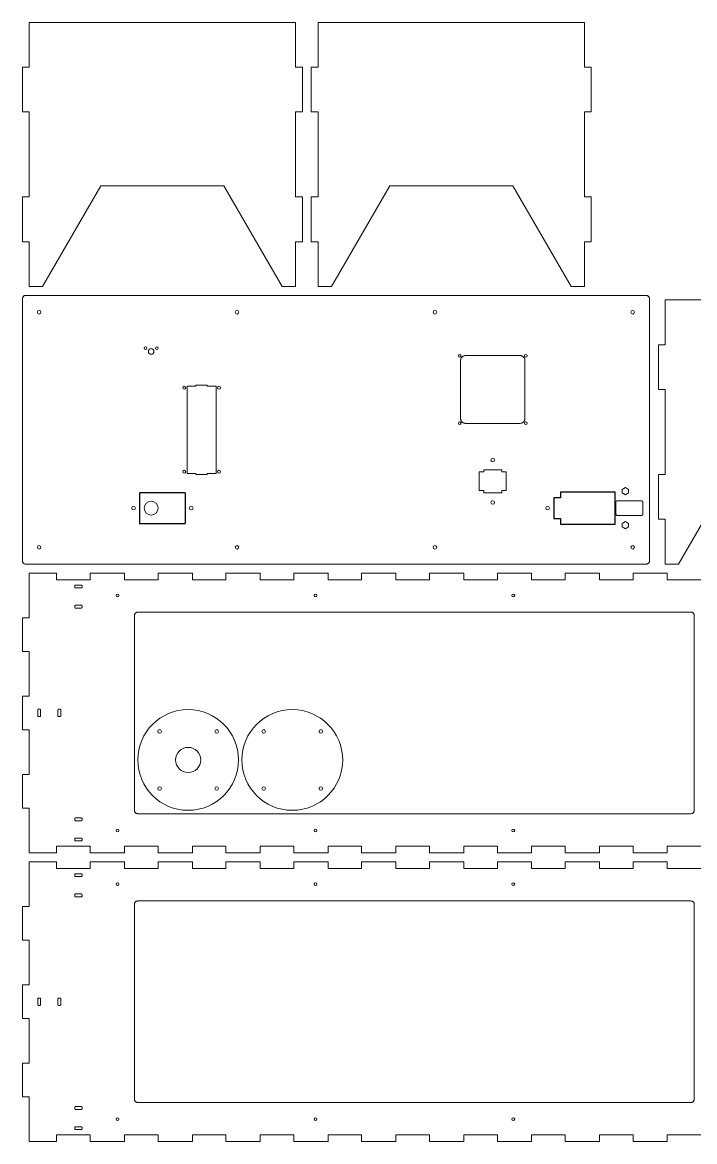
# Model space of a CAD drawing. Header units: millimetres. Extents: x 0 to 3016, y 0 to 1516.
# Drawn here: x 2016 to 2616, y 0 to 1000 of the extents above; entities that cross this region are included whole.
import ezdxf

# ---------------------------------------------------------------- set-up
doc = ezdxf.new("R2010")
doc.units = ezdxf.units.MM
doc.layers.add('CORTE', color=1, linetype='Continuous', lineweight=0)

msp = doc.modelspace()

# ---------------------------------------------------------------- linework, layer by layer
at = {"layer": 'CORTE'}
for points in [[(2022, 764), (2034, 764), (2086, 854), (2196, 854), (2248, 764), (2260, 764), (2260, 804), (2266, 804), (2266, 844), (2260, 844), (2260, 920), (2266, 920), (2266, 960), (2260, 960), (2260, 1000), (2022, 1000), (2022, 960), (2016, 960), (2016, 920), (2022, 920), (2022, 844), (2016, 844), (2016, 804), (2022, 804)], [(2280, 764), (2292, 764), (2344, 854), (2454, 854), (2506, 764), (2518, 764), (2518, 804), (2524, 804), (2524, 844), (2518, 844), (2518, 920), (2524, 920), (2524, 960), (2518, 960), (2518, 1000), (2280, 1000), (2280, 960), (2274, 960), (2274, 920), (2280, 920), (2280, 844), (2274, 844), (2274, 804), (2280, 804)], [(2576, 753), (2575.981137, 753.335893), (2575.924784, 753.667563), (2575.83165, 753.990837), (2575.702907, 754.301651), (2575.540173, 754.596096), (2575.345494, 754.870469), (2575.12132, 755.12132), (2574.870469, 755.345494), (2574.596096, 755.540173), (2574.301651, 755.702907), (2573.990837, 755.83165), (2573.667563, 755.924784), (2573.335893, 755.981137), (2573, 756), (2019, 756), (2018.664107, 755.981137), (2018.332437, 755.924784), (2018.009163, 755.83165), (2017.698349, 755.702907), (2017.403904, 755.540173), (2017.129531, 755.345494), (2016.87868, 755.12132), (2016.654506, 754.870469), (2016.459827, 754.596096), (2016.297093, 754.301651), (2016.16835, 753.990837), (2016.075216, 753.667563), (2016.018863, 753.335893), (2016, 753), (2016, 519), (2016.018863, 518.664107), (2016.075216, 518.332437), (2016.16835, 518.009163), (2016.297093, 517.698349), (2016.459827, 517.403904), (2016.654506, 517.129531), (2016.87868, 516.87868), (2017.129531, 516.654506), (2017.403904, 516.459827), (2017.698349, 516.297093), (2018.009163, 516.16835), (2018.332437, 516.075216), (2018.664107, 516.018863), (2019, 516), (2573, 516), (2573.335893, 516.018863), (2573.667563, 516.075216), (2573.990837, 516.16835), (2574.301651, 516.297093), (2574.596096, 516.459827), (2574.870469, 516.654506), (2575.12132, 516.87868), (2575.345494, 517.129531), (2575.540173, 517.403904), (2575.702907, 517.698349), (2575.83165, 518.009163), (2575.924784, 518.332437), (2575.981137, 518.664107), (2576, 519)], [(2590, 516), (2602, 516), (2654, 606), (2764, 606), (2816, 516), (2828, 516), (2828, 556), (2834, 556), (2834, 596), (2828, 596), (2828, 672), (2834, 672), (2834, 712), (2828, 712), (2828, 752), (2590, 752), (2590, 712), (2584, 712), (2584, 672), (2590, 672), (2590, 596), (2584, 596), (2584, 556), (2590, 556)], [(2464.75, 698), (2464.723277, 698.475849), (2464.643444, 698.945714), (2464.511504, 699.403686), (2464.329118, 699.844006), (2464.098578, 700.261136), (2463.822784, 700.649832), (2463.505204, 701.005204), (2463.149832, 701.322784), (2462.761136, 701.598578), (2462.344006, 701.829118), (2461.903686, 702.011504), (2461.445714, 702.143444), (2460.975849, 702.223277), (2460.5, 702.25), (2411.5, 702.25), (2411.024151, 702.223277), (2410.554286, 702.143444), (2410.096314, 702.011504), (2409.655994, 701.829118), (2409.238864, 701.598578), (2408.850168, 701.322784), (2408.494796, 701.005204), (2408.177216, 700.649832), (2407.901422, 700.261136), (2407.670882, 699.844006), (2407.488496, 699.403686), (2407.356556, 698.945714), (2407.276723, 698.475849), (2407.25, 698), (2407.25, 646), (2407.276723, 645.524151), (2407.356556, 645.054286), (2407.488496, 644.596314), (2407.670882, 644.155994), (2407.901422, 643.738864), (2408.177216, 643.350168), (2408.494796, 642.994796), (2408.850168, 642.677216), (2409.238864, 642.401422), (2409.655994, 642.170882), (2410.096314, 641.988496), (2410.554286, 641.856556), (2411.024151, 641.776723), (2411.5, 641.75), (2460.5, 641.75), (2460.975849, 641.776723), (2461.445714, 641.856556), (2461.903686, 641.988496), (2462.344006, 642.170882), (2462.761136, 642.401422), (2463.149832, 642.677216), (2463.505204, 642.994796), (2463.822784, 643.350168), (2464.098578, 643.738864), (2464.329118, 644.155994), (2464.511504, 644.596314), (2464.643444, 645.054286), (2464.723277, 645.524151), (2464.75, 646)], [(2181, 675), (2181, 676), (2171, 676), (2171, 675), (2163, 675), (2163, 597), (2171, 597), (2171, 596), (2181, 596), (2181, 597), (2189, 597), (2189, 675)], [(2444, 598.3), (2444, 600.3), (2428, 600.3), (2428, 598.3), (2424, 598.3), (2424, 581.7), (2428, 581.7), (2428, 579.7), (2444, 579.7), (2444, 581.7), (2448, 581.7), (2448, 598.3)], [(2557.2, 579.612287), (2557.2, 582.787713), (2554.45, 584.375426), (2551.7, 582.787713), (2551.7, 579.612287), (2554.45, 578.024574)], [(2570, 571.5), (2569.993712, 571.611964), (2569.974928, 571.722521), (2569.943883, 571.830279), (2569.900969, 571.933884), (2569.846724, 572.032032), (2569.781831, 572.12349), (2569.707107, 572.207107), (2569.62349, 572.281831), (2569.532032, 572.346724), (2569.433884, 572.400969), (2569.330279, 572.443883), (2569.222521, 572.474928), (2569.111964, 572.493712), (2569, 572.5), (2547, 572.5), (2546.888036, 572.493712), (2546.777479, 572.474928), (2546.669721, 572.443883), (2546.566116, 572.400969), (2546.467968, 572.346724), (2546.37651, 572.281831), (2546.292893, 572.207107), (2546.218169, 572.12349), (2546.153276, 572.032032), (2546.099031, 571.933884), (2546.056117, 571.830279), (2546.025072, 571.722521), (2546.006288, 571.611964), (2546, 571.5), (2546, 560.5), (2546.006288, 560.388036), (2546.025072, 560.277479), (2546.056117, 560.169721), (2546.099031, 560.066116), (2546.153276, 559.967968), (2546.218169, 559.87651), (2546.292893, 559.792893), (2546.37651, 559.718169), (2546.467968, 559.653276), (2546.566116, 559.599031), (2546.669721, 559.556117), (2546.777479, 559.525072), (2546.888036, 559.506288), (2547, 559.5), (2569, 559.5), (2569.111964, 559.506288), (2569.222521, 559.525072), (2569.330279, 559.556117), (2569.433884, 559.599031), (2569.532032, 559.653276), (2569.62349, 559.718169), (2569.707107, 559.792893), (2569.781831, 559.87651), (2569.846724, 559.967968), (2569.900969, 560.066116), (2569.943883, 560.169721), (2569.974928, 560.277479), (2569.993712, 560.388036), (2570, 560.5)], [(2557.2, 549.212287), (2557.2, 552.387713), (2554.45, 553.975426), (2551.7, 552.387713), (2551.7, 549.212287), (2554.45, 547.624574)], [(2069.25, 496.65), (2069.246227, 496.717179), (2069.234957, 496.783513), (2069.21633, 496.848167), (2069.190581, 496.91033), (2069.158035, 496.969219), (2069.119099, 497.024094), (2069.074264, 497.074264), (2069.024094, 497.119099), (2068.969219, 497.158035), (2068.91033, 497.190581), (2068.848167, 497.21633), (2068.783513, 497.234957), (2068.717179, 497.246227), (2068.65, 497.25), (2063.35, 497.25), (2063.282821, 497.246227), (2063.216487, 497.234957), (2063.151833, 497.21633), (2063.08967, 497.190581), (2063.030781, 497.158035), (2062.975906, 497.119099), (2062.925736, 497.074264), (2062.880901, 497.024094), (2062.841965, 496.969219), (2062.809419, 496.91033), (2062.78367, 496.848167), (2062.765043, 496.783513), (2062.753773, 496.717179), (2062.75, 496.65), (2062.75, 495.35), (2062.753773, 495.282821), (2062.765043, 495.216487), (2062.78367, 495.151833), (2062.809419, 495.08967), (2062.841965, 495.030781), (2062.880901, 494.975906), (2062.925736, 494.925736), (2062.975906, 494.880901), (2063.030781, 494.841965), (2063.08967, 494.809419), (2063.151833, 494.78367), (2063.216487, 494.765043), (2063.282821, 494.753773), (2063.35, 494.75), (2068.65, 494.75), (2068.717179, 494.753773), (2068.783513, 494.765043), (2068.848167, 494.78367), (2068.91033, 494.809419), (2068.969219, 494.841965), (2069.024094, 494.880901), (2069.074264, 494.925736), (2069.119099, 494.975906), (2069.158035, 495.030781), (2069.190581, 495.08967), (2069.21633, 495.151833), (2069.234957, 495.216487), (2069.246227, 495.282821), (2069.25, 495.35)], [(2069.25, 478.65), (2069.246227, 478.717179), (2069.234957, 478.783513), (2069.21633, 478.848167), (2069.190581, 478.91033), (2069.158035, 478.969219), (2069.119099, 479.024094), (2069.074264, 479.074264), (2069.024094, 479.119099), (2068.969219, 479.158035), (2068.91033, 479.190581), (2068.848167, 479.21633), (2068.783513, 479.234957), (2068.717179, 479.246227), (2068.65, 479.25), (2063.35, 479.25), (2063.282821, 479.246227), (2063.216487, 479.234957), (2063.151833, 479.21633), (2063.08967, 479.190581), (2063.030781, 479.158035), (2062.975906, 479.119099), (2062.925736, 479.074264), (2062.880901, 479.024094), (2062.841965, 478.969219), (2062.809419, 478.91033), (2062.78367, 478.848167), (2062.765043, 478.783513), (2062.753773, 478.717179), (2062.75, 478.65), (2062.75, 477.35), (2062.753773, 477.282821), (2062.765043, 477.216487), (2062.78367, 477.151833), (2062.809419, 477.08967), (2062.841965, 477.030781), (2062.880901, 476.975906), (2062.925736, 476.925736), (2062.975906, 476.880901), (2063.030781, 476.841965), (2063.08967, 476.809419), (2063.151833, 476.78367), (2063.216487, 476.765043), (2063.282821, 476.753773), (2063.35, 476.75), (2068.65, 476.75), (2068.717179, 476.753773), (2068.783513, 476.765043), (2068.848167, 476.78367), (2068.91033, 476.809419), (2068.969219, 476.841965), (2069.024094, 476.880901), (2069.074264, 476.925736), (2069.119099, 476.975906), (2069.158035, 477.030781), (2069.190581, 477.08967), (2069.21633, 477.151833), (2069.234957, 477.216487), (2069.246227, 477.282821), (2069.25, 477.35)], [(2616, 470), (2615.981137, 470.335893), (2615.924784, 470.667563), (2615.83165, 470.990837), (2615.702907, 471.301651), (2615.540173, 471.596096), (2615.345494, 471.870469), (2615.12132, 472.12132), (2614.870469, 472.345494), (2614.596096, 472.540173), (2614.301651, 472.702907), (2613.990837, 472.83165), (2613.667563, 472.924784), (2613.335893, 472.981137), (2613, 473), (2119, 473), (2118.664107, 472.981137), (2118.332437, 472.924784), (2118.009163, 472.83165), (2117.698349, 472.702907), (2117.403904, 472.540173), (2117.129531, 472.345494), (2116.87868, 472.12132), (2116.654506, 471.870469), (2116.459827, 471.596096), (2116.297093, 471.301651), (2116.16835, 470.990837), (2116.075216, 470.667563), (2116.018863, 470.335893), (2116, 470), (2116, 296), (2116.018863, 295.664107), (2116.075216, 295.332437), (2116.16835, 295.009163), (2116.297093, 294.698349), (2116.459827, 294.403904), (2116.654506, 294.129531), (2116.87868, 293.87868), (2117.129531, 293.654506), (2117.403904, 293.459827), (2117.698349, 293.297093), (2118.009163, 293.16835), (2118.332437, 293.075216), (2118.664107, 293.018863), (2119, 293), (2613, 293), (2613.335893, 293.018863), (2613.667563, 293.075216), (2613.990837, 293.16835), (2614.301651, 293.297093), (2614.596096, 293.459827), (2614.870469, 293.654506), (2615.12132, 293.87868), (2615.345494, 294.129531), (2615.540173, 294.403904), (2615.702907, 294.698349), (2615.83165, 295.009163), (2615.924784, 295.332437), (2615.981137, 295.664107), (2616, 296)], [(2032.25, 385.65), (2032.246227, 385.717179), (2032.234957, 385.783513), (2032.21633, 385.848167), (2032.190581, 385.91033), (2032.158035, 385.969219), (2032.119099, 386.024094), (2032.074264, 386.074264), (2032.024094, 386.119099), (2031.969219, 386.158035), (2031.91033, 386.190581), (2031.848167, 386.21633), (2031.783513, 386.234957), (2031.717179, 386.246227), (2031.65, 386.25), (2030.35, 386.25), (2030.282821, 386.246227), (2030.216487, 386.234957), (2030.151833, 386.21633), (2030.08967, 386.190581), (2030.030781, 386.158035), (2029.975906, 386.119099), (2029.925736, 386.074264), (2029.880901, 386.024094), (2029.841965, 385.969219), (2029.809419, 385.91033), (2029.78367, 385.848167), (2029.765043, 385.783513), (2029.753773, 385.717179), (2029.75, 385.65), (2029.75, 380.35), (2029.753773, 380.282821), (2029.765043, 380.216487), (2029.78367, 380.151833), (2029.809419, 380.08967), (2029.841965, 380.030781), (2029.880901, 379.975906), (2029.925736, 379.925736), (2029.975906, 379.880901), (2030.030781, 379.841965), (2030.08967, 379.809419), (2030.151833, 379.78367), (2030.216487, 379.765043), (2030.282821, 379.753773), (2030.35, 379.75), (2031.65, 379.75), (2031.717179, 379.753773), (2031.783513, 379.765043), (2031.848167, 379.78367), (2031.91033, 379.809419), (2031.969219, 379.841965), (2032.024094, 379.880901), (2032.074264, 379.925736), (2032.119099, 379.975906), (2032.158035, 380.030781), (2032.190581, 380.08967), (2032.21633, 380.151833), (2032.234957, 380.216487), (2032.246227, 380.282821), (2032.25, 380.35)], [(2050.25, 385.65), (2050.246227, 385.717179), (2050.234957, 385.783513), (2050.21633, 385.848167), (2050.190581, 385.91033), (2050.158035, 385.969219), (2050.119099, 386.024094), (2050.074264, 386.074264), (2050.024094, 386.119099), (2049.969219, 386.158035), (2049.91033, 386.190581), (2049.848167, 386.21633), (2049.783513, 386.234957), (2049.717179, 386.246227), (2049.65, 386.25), (2048.35, 386.25), (2048.282821, 386.246227), (2048.216487, 386.234957), (2048.151833, 386.21633), (2048.08967, 386.190581), (2048.030781, 386.158035), (2047.975906, 386.119099), (2047.925736, 386.074264), (2047.880901, 386.024094), (2047.841965, 385.969219), (2047.809419, 385.91033), (2047.78367, 385.848167), (2047.765043, 385.783513), (2047.753773, 385.717179), (2047.75, 385.65), (2047.75, 380.35), (2047.753773, 380.282821), (2047.765043, 380.216487), (2047.78367, 380.151833), (2047.809419, 380.08967), (2047.841965, 380.030781), (2047.880901, 379.975906), (2047.925736, 379.925736), (2047.975906, 379.880901), (2048.030781, 379.841965), (2048.08967, 379.809419), (2048.151833, 379.78367), (2048.216487, 379.765043), (2048.282821, 379.753773), (2048.35, 379.75), (2049.65, 379.75), (2049.717179, 379.753773), (2049.783513, 379.765043), (2049.848167, 379.78367), (2049.91033, 379.809419), (2049.969219, 379.841965), (2050.024094, 379.880901), (2050.074264, 379.925736), (2050.119099, 379.975906), (2050.158035, 380.030781), (2050.190581, 380.08967), (2050.21633, 380.151833), (2050.234957, 380.216487), (2050.246227, 380.282821), (2050.25, 380.35)], [(2069.25, 288.65), (2069.246227, 288.717179), (2069.234957, 288.783513), (2069.21633, 288.848167), (2069.190581, 288.91033), (2069.158035, 288.969219), (2069.119099, 289.024094), (2069.074264, 289.074264), (2069.024094, 289.119099), (2068.969219, 289.158035), (2068.91033, 289.190581), (2068.848167, 289.21633), (2068.783513, 289.234957), (2068.717179, 289.246227), (2068.65, 289.25), (2063.35, 289.25), (2063.282821, 289.246227), (2063.216487, 289.234957), (2063.151833, 289.21633), (2063.08967, 289.190581), (2063.030781, 289.158035), (2062.975906, 289.119099), (2062.925736, 289.074264), (2062.880901, 289.024094), (2062.841965, 288.969219), (2062.809419, 288.91033), (2062.78367, 288.848167), (2062.765043, 288.783513), (2062.753773, 288.717179), (2062.75, 288.65), (2062.75, 287.35), (2062.753773, 287.282821), (2062.765043, 287.216487), (2062.78367, 287.151833), (2062.809419, 287.08967), (2062.841965, 287.030781), (2062.880901, 286.975906), (2062.925736, 286.925736), (2062.975906, 286.880901), (2063.030781, 286.841965), (2063.08967, 286.809419), (2063.151833, 286.78367), (2063.216487, 286.765043), (2063.282821, 286.753773), (2063.35, 286.75), (2068.65, 286.75), (2068.717179, 286.753773), (2068.783513, 286.765043), (2068.848167, 286.78367), (2068.91033, 286.809419), (2068.969219, 286.841965), (2069.024094, 286.880901), (2069.074264, 286.925736), (2069.119099, 286.975906), (2069.158035, 287.030781), (2069.190581, 287.08967), (2069.21633, 287.151833), (2069.234957, 287.216487), (2069.246227, 287.282821), (2069.25, 287.35)], [(2069.25, 270.65), (2069.246227, 270.717179), (2069.234957, 270.783513), (2069.21633, 270.848167), (2069.190581, 270.91033), (2069.158035, 270.969219), (2069.119099, 271.024094), (2069.074264, 271.074264), (2069.024094, 271.119099), (2068.969219, 271.158035), (2068.91033, 271.190581), (2068.848167, 271.21633), (2068.783513, 271.234957), (2068.717179, 271.246227), (2068.65, 271.25), (2063.35, 271.25), (2063.282821, 271.246227), (2063.216487, 271.234957), (2063.151833, 271.21633), (2063.08967, 271.190581), (2063.030781, 271.158035), (2062.975906, 271.119099), (2062.925736, 271.074264), (2062.880901, 271.024094), (2062.841965, 270.969219), (2062.809419, 270.91033), (2062.78367, 270.848167), (2062.765043, 270.783513), (2062.753773, 270.717179), (2062.75, 270.65), (2062.75, 269.35), (2062.753773, 269.282821), (2062.765043, 269.216487), (2062.78367, 269.151833), (2062.809419, 269.08967), (2062.841965, 269.030781), (2062.880901, 268.975906), (2062.925736, 268.925736), (2062.975906, 268.880901), (2063.030781, 268.841965), (2063.08967, 268.809419), (2063.151833, 268.78367), (2063.216487, 268.765043), (2063.282821, 268.753773), (2063.35, 268.75), (2068.65, 268.75), (2068.717179, 268.753773), (2068.783513, 268.765043), (2068.848167, 268.78367), (2068.91033, 268.809419), (2068.969219, 268.841965), (2069.024094, 268.880901), (2069.074264, 268.925736), (2069.119099, 268.975906), (2069.158035, 269.030781), (2069.190581, 269.08967), (2069.21633, 269.151833), (2069.234957, 269.216487), (2069.246227, 269.282821), (2069.25, 269.35)], [(2069.25, 238.65), (2069.246227, 238.717179), (2069.234957, 238.783513), (2069.21633, 238.848167), (2069.190581, 238.91033), (2069.158035, 238.969219), (2069.119099, 239.024094), (2069.074264, 239.074264), (2069.024094, 239.119099), (2068.969219, 239.158035), (2068.91033, 239.190581), (2068.848167, 239.21633), (2068.783513, 239.234957), (2068.717179, 239.246227), (2068.65, 239.25), (2063.35, 239.25), (2063.282821, 239.246227), (2063.216487, 239.234957), (2063.151833, 239.21633), (2063.08967, 239.190581), (2063.030781, 239.158035), (2062.975906, 239.119099), (2062.925736, 239.074264), (2062.880901, 239.024094), (2062.841965, 238.969219), (2062.809419, 238.91033), (2062.78367, 238.848167), (2062.765043, 238.783513), (2062.753773, 238.717179), (2062.75, 238.65), (2062.75, 237.35), (2062.753773, 237.282821), (2062.765043, 237.216487), (2062.78367, 237.151833), (2062.809419, 237.08967), (2062.841965, 237.030781), (2062.880901, 236.975906), (2062.925736, 236.925736), (2062.975906, 236.880901), (2063.030781, 236.841965), (2063.08967, 236.809419), (2063.151833, 236.78367), (2063.216487, 236.765043), (2063.282821, 236.753773), (2063.35, 236.75), (2068.65, 236.75), (2068.717179, 236.753773), (2068.783513, 236.765043), (2068.848167, 236.78367), (2068.91033, 236.809419), (2068.969219, 236.841965), (2069.024094, 236.880901), (2069.074264, 236.925736), (2069.119099, 236.975906), (2069.158035, 237.030781), (2069.190581, 237.08967), (2069.21633, 237.151833), (2069.234957, 237.216487), (2069.246227, 237.282821), (2069.25, 237.35)], [(2069.25, 220.65), (2069.246227, 220.717179), (2069.234957, 220.783513), (2069.21633, 220.848167), (2069.190581, 220.91033), (2069.158035, 220.969219), (2069.119099, 221.024094), (2069.074264, 221.074264), (2069.024094, 221.119099), (2068.969219, 221.158035), (2068.91033, 221.190581), (2068.848167, 221.21633), (2068.783513, 221.234957), (2068.717179, 221.246227), (2068.65, 221.25), (2063.35, 221.25), (2063.282821, 221.246227), (2063.216487, 221.234957), (2063.151833, 221.21633), (2063.08967, 221.190581), (2063.030781, 221.158035), (2062.975906, 221.119099), (2062.925736, 221.074264), (2062.880901, 221.024094), (2062.841965, 220.969219), (2062.809419, 220.91033), (2062.78367, 220.848167), (2062.765043, 220.783513), (2062.753773, 220.717179), (2062.75, 220.65), (2062.75, 219.35), (2062.753773, 219.282821), (2062.765043, 219.216487), (2062.78367, 219.151833), (2062.809419, 219.08967), (2062.841965, 219.030781), (2062.880901, 218.975906), (2062.925736, 218.925736), (2062.975906, 218.880901), (2063.030781, 218.841965), (2063.08967, 218.809419), (2063.151833, 218.78367), (2063.216487, 218.765043), (2063.282821, 218.753773), (2063.35, 218.75), (2068.65, 218.75), (2068.717179, 218.753773), (2068.783513, 218.765043), (2068.848167, 218.78367), (2068.91033, 218.809419), (2068.969219, 218.841965), (2069.024094, 218.880901), (2069.074264, 218.925736), (2069.119099, 218.975906), (2069.158035, 219.030781), (2069.190581, 219.08967), (2069.21633, 219.151833), (2069.234957, 219.216487), (2069.246227, 219.282821), (2069.25, 219.35)], [(2616, 212), (2615.981137, 212.335893), (2615.924784, 212.667563), (2615.83165, 212.990837), (2615.702907, 213.301651), (2615.540173, 213.596096), (2615.345494, 213.870469), (2615.12132, 214.12132), (2614.870469, 214.345494), (2614.596096, 214.540173), (2614.301651, 214.702907), (2613.990837, 214.83165), (2613.667563, 214.924784), (2613.335893, 214.981137), (2613, 215), (2119, 215), (2118.664107, 214.981137), (2118.332437, 214.924784), (2118.009163, 214.83165), (2117.698349, 214.702907), (2117.403904, 214.540173), (2117.129531, 214.345494), (2116.87868, 214.12132), (2116.654506, 213.870469), (2116.459827, 213.596096), (2116.297093, 213.301651), (2116.16835, 212.990837), (2116.075216, 212.667563), (2116.018863, 212.335893), (2116, 212), (2116, 38), (2116.018863, 37.664107), (2116.075216, 37.332437), (2116.16835, 37.009163), (2116.297093, 36.698349), (2116.459827, 36.403904), (2116.654506, 36.129531), (2116.87868, 35.87868), (2117.129531, 35.654506), (2117.403904, 35.459827), (2117.698349, 35.297093), (2118.009163, 35.16835), (2118.332437, 35.075216), (2118.664107, 35.018863), (2119, 35), (2613, 35), (2613.335893, 35.018863), (2613.667563, 35.075216), (2613.990837, 35.16835), (2614.301651, 35.297093), (2614.596096, 35.459827), (2614.870469, 35.654506), (2615.12132, 35.87868), (2615.345494, 36.129531), (2615.540173, 36.403904), (2615.702907, 36.698349), (2615.83165, 37.009163), (2615.924784, 37.332437), (2615.981137, 37.664107), (2616, 38)], [(2032.25, 127.65), (2032.246227, 127.717179), (2032.234957, 127.783513), (2032.21633, 127.848167), (2032.190581, 127.91033), (2032.158035, 127.969219), (2032.119099, 128.024094), (2032.074264, 128.074264), (2032.024094, 128.119099), (2031.969219, 128.158035), (2031.91033, 128.190581), (2031.848167, 128.21633), (2031.783513, 128.234957), (2031.717179, 128.246227), (2031.65, 128.25), (2030.35, 128.25), (2030.282821, 128.246227), (2030.216487, 128.234957), (2030.151833, 128.21633), (2030.08967, 128.190581), (2030.030781, 128.158035), (2029.975906, 128.119099), (2029.925736, 128.074264), (2029.880901, 128.024094), (2029.841965, 127.969219), (2029.809419, 127.91033), (2029.78367, 127.848167), (2029.765043, 127.783513), (2029.753773, 127.717179), (2029.75, 127.65), (2029.75, 122.35), (2029.753773, 122.282821), (2029.765043, 122.216487), (2029.78367, 122.151833), (2029.809419, 122.08967), (2029.841965, 122.030781), (2029.880901, 121.975906), (2029.925736, 121.925736), (2029.975906, 121.880901), (2030.030781, 121.841965), (2030.08967, 121.809419), (2030.151833, 121.78367), (2030.216487, 121.765043), (2030.282821, 121.753773), (2030.35, 121.75), (2031.65, 121.75), (2031.717179, 121.753773), (2031.783513, 121.765043), (2031.848167, 121.78367), (2031.91033, 121.809419), (2031.969219, 121.841965), (2032.024094, 121.880901), (2032.074264, 121.925736), (2032.119099, 121.975906), (2032.158035, 122.030781), (2032.190581, 122.08967), (2032.21633, 122.151833), (2032.234957, 122.216487), (2032.246227, 122.282821), (2032.25, 122.35)], [(2050.25, 127.65), (2050.246227, 127.717179), (2050.234957, 127.783513), (2050.21633, 127.848167), (2050.190581, 127.91033), (2050.158035, 127.969219), (2050.119099, 128.024094), (2050.074264, 128.074264), (2050.024094, 128.119099), (2049.969219, 128.158035), (2049.91033, 128.190581), (2049.848167, 128.21633), (2049.783513, 128.234957), (2049.717179, 128.246227), (2049.65, 128.25), (2048.35, 128.25), (2048.282821, 128.246227), (2048.216487, 128.234957), (2048.151833, 128.21633), (2048.08967, 128.190581), (2048.030781, 128.158035), (2047.975906, 128.119099), (2047.925736, 128.074264), (2047.880901, 128.024094), (2047.841965, 127.969219), (2047.809419, 127.91033), (2047.78367, 127.848167), (2047.765043, 127.783513), (2047.753773, 127.717179), (2047.75, 127.65), (2047.75, 122.35), (2047.753773, 122.282821), (2047.765043, 122.216487), (2047.78367, 122.151833), (2047.809419, 122.08967), (2047.841965, 122.030781), (2047.880901, 121.975906), (2047.925736, 121.925736), (2047.975906, 121.880901), (2048.030781, 121.841965), (2048.08967, 121.809419), (2048.151833, 121.78367), (2048.216487, 121.765043), (2048.282821, 121.753773), (2048.35, 121.75), (2049.65, 121.75), (2049.717179, 121.753773), (2049.783513, 121.765043), (2049.848167, 121.78367), (2049.91033, 121.809419), (2049.969219, 121.841965), (2050.024094, 121.880901), (2050.074264, 121.925736), (2050.119099, 121.975906), (2050.158035, 122.030781), (2050.190581, 122.08967), (2050.21633, 122.151833), (2050.234957, 122.216487), (2050.246227, 122.282821), (2050.25, 122.35)], [(2069.25, 30.65), (2069.246227, 30.717179), (2069.234957, 30.783513), (2069.21633, 30.848167), (2069.190581, 30.91033), (2069.158035, 30.969219), (2069.119099, 31.024094), (2069.074264, 31.074264), (2069.024094, 31.119099), (2068.969219, 31.158035), (2068.91033, 31.190581), (2068.848167, 31.21633), (2068.783513, 31.234957), (2068.717179, 31.246227), (2068.65, 31.25), (2063.35, 31.25), (2063.282821, 31.246227), (2063.216487, 31.234957), (2063.151833, 31.21633), (2063.08967, 31.190581), (2063.030781, 31.158035), (2062.975906, 31.119099), (2062.925736, 31.074264), (2062.880901, 31.024094), (2062.841965, 30.969219), (2062.809419, 30.91033), (2062.78367, 30.848167), (2062.765043, 30.783513), (2062.753773, 30.717179), (2062.75, 30.65), (2062.75, 29.35), (2062.753773, 29.282821), (2062.765043, 29.216487), (2062.78367, 29.151833), (2062.809419, 29.08967), (2062.841965, 29.030781), (2062.880901, 28.975906), (2062.925736, 28.925736), (2062.975906, 28.880901), (2063.030781, 28.841965), (2063.08967, 28.809419), (2063.151833, 28.78367), (2063.216487, 28.765043), (2063.282821, 28.753773), (2063.35, 28.75), (2068.65, 28.75), (2068.717179, 28.753773), (2068.783513, 28.765043), (2068.848167, 28.78367), (2068.91033, 28.809419), (2068.969219, 28.841965), (2069.024094, 28.880901), (2069.074264, 28.925736), (2069.119099, 28.975906), (2069.158035, 29.030781), (2069.190581, 29.08967), (2069.21633, 29.151833), (2069.234957, 29.216487), (2069.246227, 29.282821), (2069.25, 29.35)], [(2069.25, 12.65), (2069.246227, 12.717179), (2069.234957, 12.783513), (2069.21633, 12.848167), (2069.190581, 12.91033), (2069.158035, 12.969219), (2069.119099, 13.024094), (2069.074264, 13.074264), (2069.024094, 13.119099), (2068.969219, 13.158035), (2068.91033, 13.190581), (2068.848167, 13.21633), (2068.783513, 13.234957), (2068.717179, 13.246227), (2068.65, 13.25), (2063.35, 13.25), (2063.282821, 13.246227), (2063.216487, 13.234957), (2063.151833, 13.21633), (2063.08967, 13.190581), (2063.030781, 13.158035), (2062.975906, 13.119099), (2062.925736, 13.074264), (2062.880901, 13.024094), (2062.841965, 12.969219), (2062.809419, 12.91033), (2062.78367, 12.848167), (2062.765043, 12.783513), (2062.753773, 12.717179), (2062.75, 12.65), (2062.75, 11.35), (2062.753773, 11.282821), (2062.765043, 11.216487), (2062.78367, 11.151833), (2062.809419, 11.08967), (2062.841965, 11.030781), (2062.880901, 10.975906), (2062.925736, 10.925736), (2062.975906, 10.880901), (2063.030781, 10.841965), (2063.08967, 10.809419), (2063.151833, 10.78367), (2063.216487, 10.765043), (2063.282821, 10.753773), (2063.35, 10.75), (2068.65, 10.75), (2068.717179, 10.753773), (2068.783513, 10.765043), (2068.848167, 10.78367), (2068.91033, 10.809419), (2068.969219, 10.841965), (2069.024094, 10.880901), (2069.074264, 10.925736), (2069.119099, 10.975906), (2069.158035, 11.030781), (2069.190581, 11.08967), (2069.21633, 11.151833), (2069.234957, 11.216487), (2069.246227, 11.282821), (2069.25, 11.35)]]:
    msp.add_lwpolyline(points, close=True, dxfattribs=at)
for points in [[(2621.882353, 502), (2591.882353, 502), (2591.882353, 508), (2561.294118, 508), (2561.294118, 502), (2531.294118, 502), (2531.294118, 508), (2500.705882, 508), (2500.705882, 502), (2470.705882, 502), (2470.705882, 508), (2440.117647, 508), (2440.117647, 502), (2410.117647, 502), (2410.117647, 508), (2379.529412, 508), (2379.529412, 502), (2349.529412, 502), (2349.529412, 508), (2318.941176, 508), (2318.941176, 502), (2288.941176, 502), (2288.941176, 508), (2258.352941, 508), (2258.352941, 502), (2228.352941, 502), (2228.352941, 508), (2197.764706, 508), (2197.764706, 502), (2167.764706, 502), (2167.764706, 508), (2137.176471, 508), (2137.176471, 502), (2107.176471, 502), (2107.176471, 508), (2076.588235, 508), (2076.588235, 502), (2046.588235, 502), (2046.588235, 508), (2022, 508), (2022, 468), (2016, 468), (2016, 438), (2022, 438), (2022, 398), (2016, 398), (2016, 368), (2022, 368), (2022, 328), (2016, 328), (2016, 298), (2022, 298), (2022, 258), (2046.588235, 258), (2046.588235, 264), (2076.588235, 264), (2076.588235, 258), (2107.176471, 258), (2107.176471, 264), (2137.176471, 264), (2137.176471, 258), (2167.764706, 258), (2167.764706, 264), (2197.764706, 264), (2197.764706, 258), (2228.352941, 258), (2228.352941, 264), (2258.352941, 264), (2258.352941, 258), (2288.941176, 258), (2288.941176, 264), (2318.941176, 264), (2318.941176, 258), (2349.529412, 258), (2349.529412, 264), (2379.529412, 264), (2379.529412, 258), (2410.117647, 258), (2410.117647, 264), (2440.117647, 264), (2440.117647, 258), (2470.705882, 258), (2470.705882, 264), (2500.705882, 264), (2500.705882, 258), (2531.294118, 258), (2531.294118, 264), (2561.294118, 264), (2561.294118, 258), (2591.882353, 258), (2591.882353, 264), (2621.882353, 264)], [(2621.882353, 244), (2591.882353, 244), (2591.882353, 250), (2561.294118, 250), (2561.294118, 244), (2531.294118, 244), (2531.294118, 250), (2500.705882, 250), (2500.705882, 244), (2470.705882, 244), (2470.705882, 250), (2440.117647, 250), (2440.117647, 244), (2410.117647, 244), (2410.117647, 250), (2379.529412, 250), (2379.529412, 244), (2349.529412, 244), (2349.529412, 250), (2318.941176, 250), (2318.941176, 244), (2288.941176, 244), (2288.941176, 250), (2258.352941, 250), (2258.352941, 244), (2228.352941, 244), (2228.352941, 250), (2197.764706, 250), (2197.764706, 244), (2167.764706, 244), (2167.764706, 250), (2137.176471, 250), (2137.176471, 244), (2107.176471, 244), (2107.176471, 250), (2076.588235, 250), (2076.588235, 244), (2046.588235, 244), (2046.588235, 250), (2022, 250), (2022, 210), (2016, 210), (2016, 180), (2022, 180), (2022, 140), (2016, 140), (2016, 110), (2022, 110), (2022, 70), (2016, 70), (2016, 40), (2022, 40), (2022, 0), (2046.588235, 0), (2046.588235, 6), (2076.588235, 6), (2076.588235, 0), (2107.176471, 0), (2107.176471, 6), (2137.176471, 6), (2137.176471, 0), (2167.764706, 0), (2167.764706, 6), (2197.764706, 6), (2197.764706, 0), (2228.352941, 0), (2228.352941, 6), (2258.352941, 6), (2258.352941, 0), (2288.941176, 0), (2288.941176, 6), (2318.941176, 6), (2318.941176, 0), (2349.529412, 0), (2349.529412, 6), (2379.529412, 6), (2379.529412, 0), (2410.117647, 0), (2410.117647, 6), (2440.117647, 6), (2440.117647, 0), (2470.705882, 0), (2470.705882, 6), (2500.705882, 6), (2500.705882, 0), (2531.294118, 0), (2531.294118, 6), (2561.294118, 6), (2561.294118, 0), (2591.882353, 0), (2591.882353, 6), (2621.882353, 6)]]:
    msp.add_lwpolyline(points, dxfattribs=at)
for centre, radius in [((2031, 741), 1.6), ((2207.666667, 741), 1.6), ((2384.333333, 741), 1.6), ((2561, 741), 1.6), ((2126, 709), 1.2), ((2136, 709), 1.2), ((2131, 706), 2.5), ((2406.5, 702), 1.2), ((2465.5, 702), 1.2), ((2160.5, 673.5), 1.35), ((2191.5, 673.5), 1.35), ((2406.5, 642), 1.2), ((2465.5, 642), 1.2), ((2436, 609), 1.6), ((2160.5, 598.5), 1.35), ((2191.5, 598.5), 1.35), ((2131, 566), 6.25), ((2436, 571), 1.6), ((2115.25, 566), 1.6), ((2166.75, 566), 1.6), ((2484.95, 566), 1.6), ((2031, 531), 1.6), ((2207.666667, 531), 1.6), ((2384.333333, 531), 1.6), ((2561, 531), 1.6), ((2101, 488), 1.25), ((2277.666667, 488), 1.25), ((2454.333333, 488), 1.25), ((2164, 341), 45), ((2257, 341), 45), ((2138.5, 366.5), 1.6), ((2189.5, 366.5), 1.6), ((2231.5, 366.5), 1.6), ((2282.5, 366.5), 1.6), ((2164, 341), 11.25), ((2138.5, 315.5), 1.6), ((2189.5, 315.5), 1.6), ((2231.5, 315.5), 1.6), ((2282.5, 315.5), 1.6), ((2101, 278), 1.25), ((2277.666667, 278), 1.25), ((2454.333333, 278), 1.25), ((2101, 230), 1.25), ((2277.666667, 230), 1.25), ((2454.333333, 230), 1.25), ((2101, 20), 1.25), ((2277.666667, 20), 1.25), ((2454.333333, 20), 1.25)]:
    msp.add_circle(centre, radius, dxfattribs=at)
at = {"layer": 'MARCAO'}
for points in [[(2496.49, 580.22), (2496.49, 575.25), (2490.45, 575.25), (2490.45, 556.75), (2496.49, 556.75), (2496.49, 551.78), (2545.25, 551.78), (2545.25, 580.22)], [(2161.5, 579.25), (2161.496856, 579.305982), (2161.487464, 579.36126), (2161.471942, 579.41514), (2161.450484, 579.466942), (2161.423362, 579.516016), (2161.390916, 579.561745), (2161.353553, 579.603553), (2161.311745, 579.640916), (2161.266016, 579.673362), (2161.216942, 579.700484), (2161.16514, 579.721942), (2161.11126, 579.737464), (2161.055982, 579.746856), (2161, 579.75), (2121, 579.75), (2120.944018, 579.746856), (2120.88874, 579.737464), (2120.83486, 579.721942), (2120.783058, 579.700484), (2120.733984, 579.673362), (2120.688255, 579.640916), (2120.646447, 579.603553), (2120.609084, 579.561745), (2120.576638, 579.516016), (2120.549516, 579.466942), (2120.528058, 579.41514), (2120.512536, 579.36126), (2120.503144, 579.305982), (2120.5, 579.25), (2120.5, 552.75), (2120.503144, 552.694018), (2120.512536, 552.63874), (2120.528058, 552.58486), (2120.549516, 552.533058), (2120.576638, 552.483984), (2120.609084, 552.438255), (2120.646447, 552.396447), (2120.688255, 552.359084), (2120.733984, 552.326638), (2120.783058, 552.299516), (2120.83486, 552.278058), (2120.88874, 552.262536), (2120.944018, 552.253144), (2121, 552.25), (2161, 552.25), (2161.055982, 552.253144), (2161.11126, 552.262536), (2161.16514, 552.278058), (2161.216942, 552.299516), (2161.266016, 552.326638), (2161.311745, 552.359084), (2161.353553, 552.396447), (2161.390916, 552.438255), (2161.423362, 552.483984), (2161.450484, 552.533058), (2161.471942, 552.58486), (2161.487464, 552.63874), (2161.496856, 552.694018), (2161.5, 552.75)]]:
    msp.add_lwpolyline(points, close=True, dxfattribs=at)

doc.saveas('drawing.dxf')
